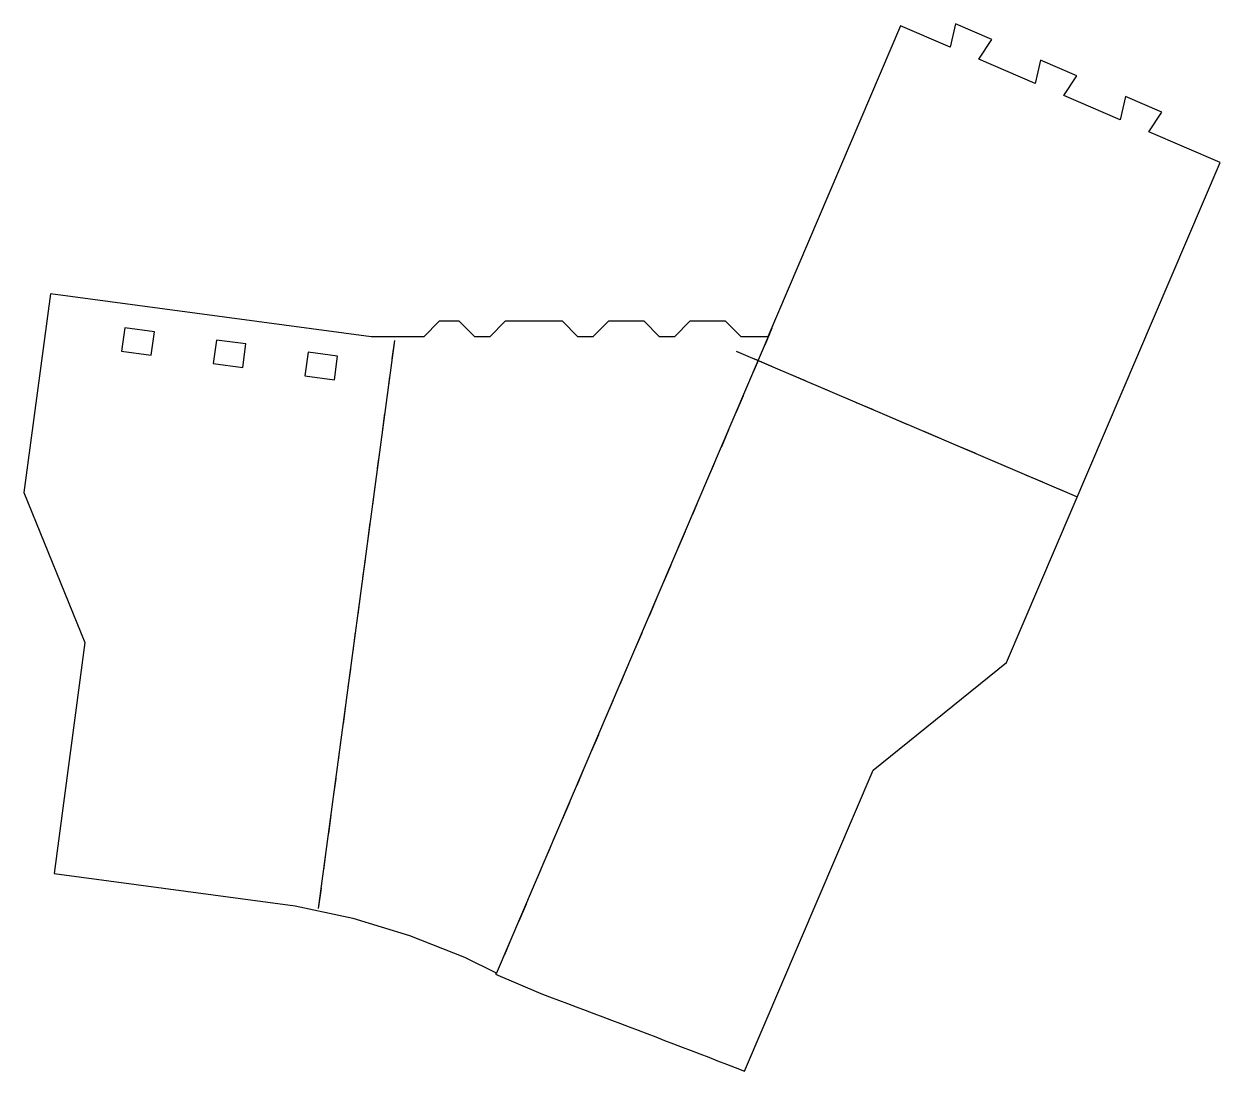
# Model space of a CAD drawing. Header units: metres. Extents: x 0 to 325, y 0 to 284.
import ezdxf

# ---------------------------------------------------------------- set-up
doc = ezdxf.new("R2010")
doc.units = ezdxf.units.M

msp = doc.modelspace()

# ---------------------------------------------------------------- linework, layer by layer
at = {"layer": 'CUT'}
for points in [[(-0.15397, 156.84502), (16.41122, 116.16597), (8.01036, 53.39897), (73.43529, 44.64235), (89.1418, 41.29803), (104.5122, 36.64915), (119.43884, 30.72831), (128.00043, 26.47001), (127.85234, 26.12318), (140.13044, 20.88061), (142.53802, 19.97766), (144.94194, 19.07468), (147.34541, 18.17049), (149.74843, 17.26511), (152.151, 16.35856), (154.55313, 15.45086), (156.95484, 14.54201), (159.35611, 13.63205), (161.75697, 12.72099), (164.15741, 11.80884), (166.55745, 10.89562), (168.95709, 9.98135), (171.35634, 9.06605), (173.7552, 8.14974), (176.15368, 7.23242), (178.5518, 6.31413), (180.94954, 5.39487), (183.34693, 4.47467), (185.74396, 3.55353), (188.14065, 2.63149), (190.537, 1.70856), (192.93301, 0.78474), (195.46382, -0.19208), (230.34127, 81.49099), (266.53779, 110.70953), (324.50996, 246.48051), (305.17089, 254.73791), (308.73433, 260.12101), (298.83868, 264.34626), (297.41506, 258.0495), (282.09183, 264.59221), (285.65528, 269.97531), (275.75963, 274.20056), (274.336, 267.9038), (259.01278, 274.44652), (262.57622, 279.82962), (252.68057, 284.05487), (251.25695, 277.7581), (237.75776, 283.52199), (201.72675, 199.13726), (194.4859, 199.13726), (190.2859, 203.33726), (180.62844, 203.33726), (176.42844, 199.13726), (172.35271, 199.13726), (168.15271, 203.33726), (158.49525, 203.33726), (154.29525, 199.13726), (150.21951, 199.13726), (146.01951, 203.33726), (130.49525, 203.33726), (126.29525, 199.13726), (122.21951, 199.13726), (118.01951, 203.33726), (112.54587, 203.33726), (108.34587, 199.13726), (94.1089, 199.13726), (7.06577, 210.78724), (-0.15397, 156.84502)], [(26.36197, 195.18958), (34.39038, 194.11504), (35.24603, 200.50804), (27.21762, 201.58257), (26.36197, 195.18958)], [(51.235, 191.86054), (59.26341, 190.786), (60.11906, 197.17899), (52.09065, 198.25353), (51.235, 191.86054)], [(76.10803, 188.53149), (84.13644, 187.45696), (84.99209, 193.84995), (76.96368, 194.92448), (76.10803, 188.53149)]]:
    msp.add_lwpolyline(points, close=True, dxfattribs=at)
at = {"layer": 'SCORE'}
for p, q in [((202.89051, 201.48081), (200.92708, 196.88245)), ((100.39281, 198.14487), (99.72952, 193.18907)), ((193.62335, 194.98187), (193.27453, 195.13081)), ((198.96365, 192.28409), (197.00022, 187.68573)), ((202.82008, 191.05501), (198.22171, 193.01844)), ((212.0168, 187.12815), (207.41844, 189.09158)), ((99.06622, 188.23326), (98.40293, 183.27745)), ((221.21353, 183.20128), (216.61516, 185.16471)), ((195.03679, 183.08737), (193.07336, 178.489)), ((230.41025, 179.27442), (225.81189, 181.23785)), ((97.73963, 178.32164), (97.07633, 173.36583)), ((239.60698, 175.34756), (235.00861, 177.31099)), ((191.10992, 173.89064), (189.14649, 169.29228)), ((248.8037, 171.42069), (244.20534, 173.38412)), ((258.00042, 167.49383), (253.40206, 169.45726)), ((96.41304, 168.41002), (95.74974, 163.45421)), ((187.18306, 164.69392), (185.21963, 160.09555)), ((267.19715, 163.56697), (262.59879, 165.5304)), ((276.39387, 159.6401), (271.79551, 161.60354)), ((95.08645, 158.49841), (94.42315, 153.5426)), ((285.5906, 155.71324), (280.99224, 157.67667)), ((183.2562, 155.49719), (181.29277, 150.89883)), ((93.75986, 148.58679), (93.09656, 143.63098)), ((179.32934, 146.30047), (177.3659, 141.7021)), ((92.43327, 138.67517), (91.76997, 133.71936)), ((175.40247, 137.10374), (173.43904, 132.50538)), ((91.10667, 128.76355), (90.44338, 123.80775)), ((171.47561, 127.90702), (169.51218, 123.30865)), ((89.78008, 118.85194), (89.11679, 113.89613)), ((167.54875, 118.71029), (165.58531, 114.11193)), ((88.45349, 108.94032), (87.7902, 103.98451)), ((163.62188, 109.51357), (161.65845, 104.91521)), ((87.1269, 99.0287), (86.46361, 94.07289)), ((159.69502, 100.31684), (157.73159, 95.71848)), ((155.76816, 91.12012), (153.80472, 86.52176)), ((85.80031, 89.11709), (85.13701, 84.16128)), ((151.84129, 81.92339), (149.87786, 77.32503)), ((84.47372, 79.20547), (83.81042, 74.24966)), ((147.91443, 72.72667), (145.951, 68.12831)), ((83.14713, 69.29385), (82.48383, 64.33804)), ((143.98757, 63.52994), (142.02414, 58.93158)), ((81.82054, 59.38223), (81.15724, 54.42642)), ((140.0607, 54.33322), (138.09727, 49.73486)), ((80.49395, 49.47062), (79.83065, 44.51481)), ((136.13384, 45.13649), (134.17041, 40.53813)), ((132.20698, 35.93977), (130.24355, 31.34141)), ((128.28011, 26.74305), (128.04919, 26.20222))]:
    msp.add_line(p, q, dxfattribs=at)
at = {"layer": 'SCORE2'}
for p, q in [((202.89051, 201.48081), (128.04919, 26.20222)), ((100.39281, 198.14487), (79.75477, 43.94787)), ((285.5906, 155.71324), (193.27453, 195.13081))]:
    msp.add_line(p, q, dxfattribs=at)

doc.saveas('drawing.dxf')
